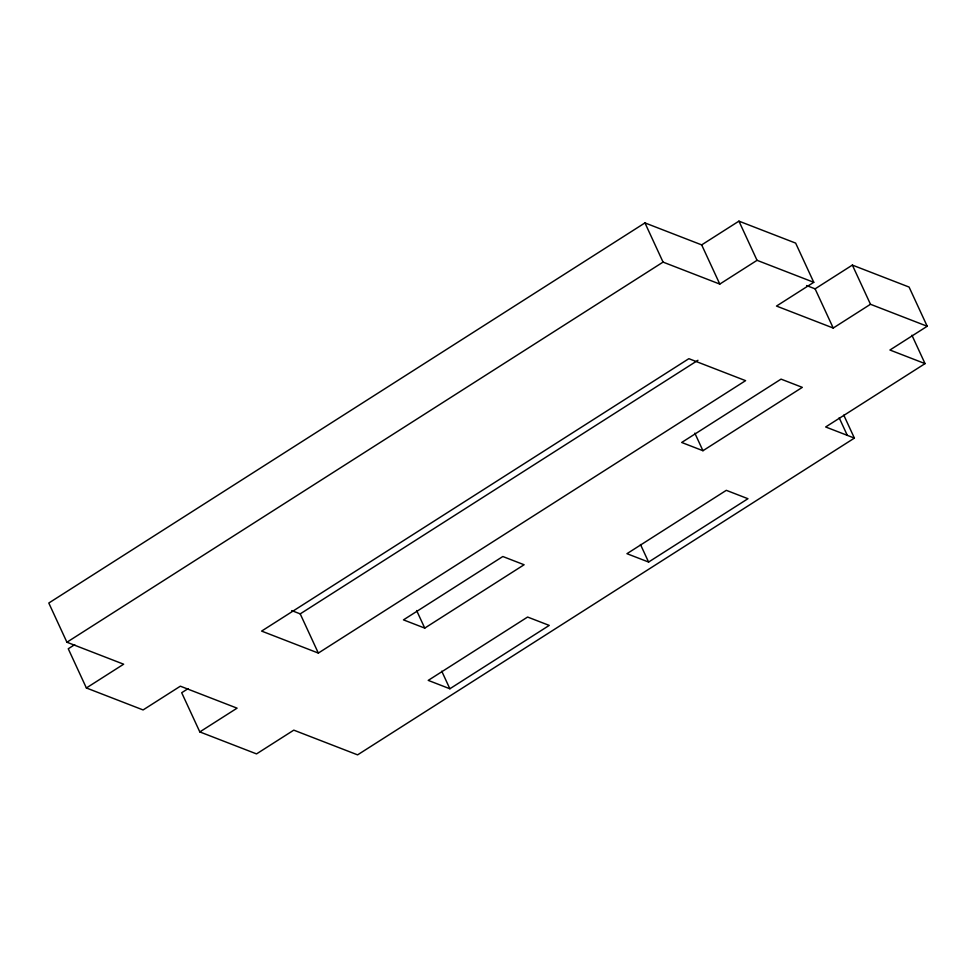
<?xml version="1.0" encoding="UTF-8"?>
<svg xmlns="http://www.w3.org/2000/svg" width="976" height="976" viewBox="0 0 976 976"><rect width="100%" height="100%" fill="white"/><g stroke="black" fill="none" stroke-linecap="round" stroke-linejoin="round"><path stroke-width="1.46" d="M188.124 688.629L181.695 692.728L199.812 731.915L256.529 753.899L293.788 730.146L357.594 754.863L854.39 438.102L825.672 426.976L925.041 363.621L889.941 350.018L927.2 326.265L870.482 304.28L833.223 328.046L776.506 306.061L813.764 282.308L757.047 260.324L719.788 284.089L701.671 244.891L644.953 222.906L48.8 603.034L66.917 642.232L123.635 664.205L86.376 687.97L68.259 648.772L74.688 644.672M66.917 642.232L663.058 262.105L719.788 284.089M701.671 244.891L738.93 221.137L795.647 243.109L813.764 282.308M291.714 610.586L300.218 613.88L697.95 360.278M806.603 285.553L815.106 288.847L852.365 265.094L909.083 287.066L927.2 326.265M318.335 653.078L745.579 380.652L688.861 358.68L261.617 631.094L318.335 653.078L300.218 613.88M199.812 731.915L237.07 708.161L180.353 686.189L143.094 709.942L86.376 687.97M424.743 628.105L524.1 564.75L502.835 556.515L403.478 619.87L424.743 628.105L416.63 610.537M702.952 450.717L802.309 387.362L781.044 379.127L681.687 442.47L702.952 450.717L694.827 433.149M449.863 688.763L549.232 625.409L527.601 617.039L428.244 680.382L449.863 688.763L441.75 671.195M648.589 562.054L747.945 498.712L726.315 490.33L626.958 553.685L648.589 562.054L640.463 544.486M911.926 335.232L925.041 363.621M852.365 265.094L870.482 304.28M815.106 288.847L833.223 328.046M843.776 415.129L854.39 438.102M839.177 417.777L847.302 435.357M738.93 221.137L757.047 260.324M644.953 222.906L663.058 262.105"/></g></svg>
